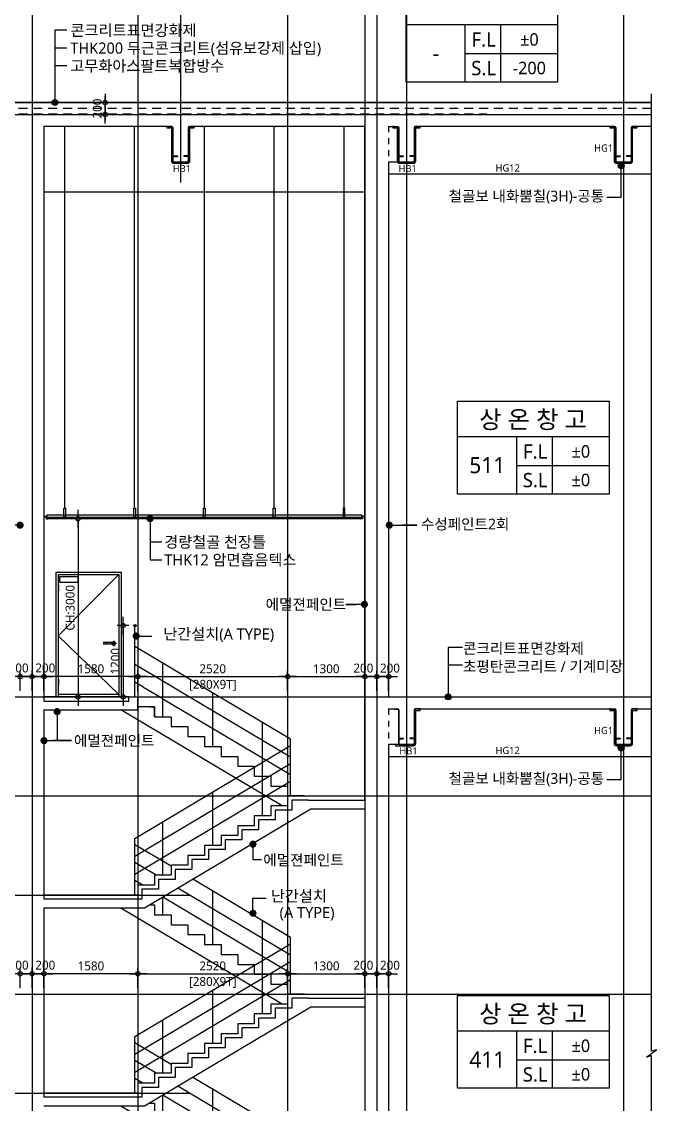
# Model space of a CAD drawing. Header units: millimetres. Extents: x -27104 to 125781, y -3376 to 46996.
# Drawn here: x 104187 to 114867, y 19629 to 37846 of the extents above; entities that cross this region are included whole.
import ezdxf
from ezdxf.enums import TextEntityAlignment as Align

# ---------------------------------------------------------------- set-up
doc = ezdxf.new("R2010")
doc.units = ezdxf.units.MM
doc.header["$LTSCALE"] = 100
doc.header["$MEASUREMENT"] = 0
doc.header["$PDSIZE"] = -10
for name, pattern in [('-HID', [2.5, 1.5, -1]), ('CEN', [62, 60, -1, 0, -1]), ('HID', [2.5, 1.5, -1]), ('HIDDEN', [2, 1, -1])]:
    doc.linetypes.add(name, pattern=pattern)
doc.layers.get('0').update_dxf_attribs({"linetype": 'CONTINUOUS'})
doc.layers.get('Defpoints').update_dxf_attribs({"color": 171, "linetype": 'CONTINUOUS'})
for name, color, linetype in [('CEN(ST)', 1, 'CEN'), ('center(창호)', 1, 'CEN'), ('CON', 2, 'CONTINUOUS'), ('DOOR', 4, 'CONTINUOUS'), ('DOOR-ELE', 252, 'CONTINUOUS'), ('ELE-6', 8, 'CONTINUOUS'), ('FIN', 8, 'CONTINUOUS'), ('FIN-1', 6, 'CONTINUOUS'), ('FIN-2', 9, 'CONTINUOUS'), ('HAN', 9, 'CONTINUOUS'), ('HAT-252', 252, 'CONTINUOUS'), ('HF', 3, 'CONTINUOUS'), ('LED', 7, 'CONTINUOUS'), ('NDIM', 7, 'CONTINUOUS'), ('OPEN', 1, '-HID'), ('SYM', 7, 'CONTINUOUS'), ('TEXT(MIN)', 7, 'CONTINUOUS'), ('TEXT(노트)', 7, 'CONTINUOUS'), ('TEXT(실명)', 3, 'CONTINUOUS'), ('TEXT-기입', 6, 'CONTINUOUS'), ('TITLE', 7, 'CONTINUOUS'), ('WIPEOUT', 7, 'CONTINUOUS'), ('wire-meshes', 1, 'CONTINUOUS')]:
    doc.layers.add(name, color=color, linetype=linetype)
doc.styles.add('CGS', font='cgse', dxfattribs={"bigfont": 'cgs'})
doc.styles.add('나눔바른고딕', font='NanumBarunGothic.ttf')
doc.dimstyles.new('NDIM 1200', dxfattribs={"dimscale": 75, "dimtxt": 3, "dimasz": 1, "dimexe": 2, "dimexo": 2, "dimgap": 1, "dimtad": 1, "dimdec": 0, "dimdsep": 46, "dimtxsty": 'CGS', "dimblk": 'DOT0', "dimcen": 1, "dimdle": 8, "dimclrd": 256, "dimclre": 256, "dimclrt": 256, "dimadec": 0, "dimazin": 0, "dimtfac": 1, "dimtdec": 0, "dimtix": 1, "dimtmove": 2, "dimatfit": 3, "dimldrblk": 'DOT0', "dimfxl": 1, "dimtolj": 1, "dimtzin": 0, "dimlwd": -1, "dimlwe": -1, "dimarcsym": 0})

# ---------------------------------------------------------------- blocks, each defined once
blk = doc.blocks.new('A$Cf4a16f9c')
blk.add_wipeout([(0, 0), (1100, 0), (1100, 2100), (0, 2100)]).dxf.layer = 'WIPEOUT'
at = {"layer": 'center(창호)'}
for p, q in [((125, 945), (125, 855)), ((80, 900), (170, 900))]:
    blk.add_line(p, q, dxfattribs=at)
at = {"layer": 'DOOR', "ltscale": 1000}
for p, q in [((0, 2100), (0, 0)), ((1100, 2100), (0, 2100)), ((40, 2060), (40, 0)), ((1060, 2060), (40, 2060)), ((1060, 2060), (1060, 0)), ((1100, 2100), (1100, 0)), ((0, 0), (1100, 0)), ((40, 40), (1060, 40))]:
    blk.add_line(p, q, dxfattribs=at)
blk.add_circle((125, 900), 30, dxfattribs=at)
at = {"layer": 'DOOR-ELE', "ltscale": 1000}
for p, q in [((151, 915), (300, 915)), ((250, 915), (250, 885)), ((300, 915), (300, 885)), ((151, 885), (300, 885))]:
    blk.add_line(p, q, dxfattribs=at)
for points in [[(1030, 2025), (730, 2025), (730, 1925), (1030, 1925)], [(1060, 1780), (1050, 1780), (1050, 1880), (1060, 1880)], [(1060, 200), (1050, 200), (1050, 300), (1060, 300)]]:
    blk.add_lwpolyline(points, close=True, dxfattribs=at)
at = {"layer": 'OPEN', "ltscale": 700}
for p, q in [((40, 2060), (1060, 1030)), ((1060, 1030), (40, 40))]:
    blk.add_line(p, q, dxfattribs=at)
blk = doc.blocks.new('A$C5CCB3599')
at = {"layer": 'CON', "ltscale": 10000}
for points in [[(2870, 8263), (2590, 8263), (2590, 8097)], [(2870, 8263), (3820, 8263)], [(3820, 8113), (2911, 8113), (111, 6447), (-1580, 6447)], [(2590, 8097), (2310, 8097), (2310, 7930)], [(2310, 7930), (2030, 7930), (2030, 7763)], [(2030, 7763), (1750, 7763), (1750, 7597)], [(1750, 7597), (1470, 7597), (1470, 7430)], [(1470, 7430), (1190, 7430), (1190, 7263)], [(1190, 7263), (910, 7263), (910, 7097)], [(630, 6930), (350, 6930), (350, 6763)], [(910, 7097), (630, 7097), (630, 6930)], [(350, 6763), (70, 6763), (70, 6597)], [(70, 6597), (-1580, 6597)], [(2870, 4930), (2590, 4930), (2590, 4763)], [(2870, 4930), (3820, 4930)], [(3820, 4780), (2911, 4780), (111, 3113), (-1580, 3113)], [(2590, 4763), (2310, 4763), (2310, 4597)], [(2310, 4597), (2030, 4597), (2030, 4430)], [(2030, 4430), (1750, 4430), (1750, 4263)], [(1750, 4263), (1470, 4263), (1470, 4097)], [(1470, 4097), (1190, 4097), (1190, 3930)], [(1190, 3930), (910, 3930), (910, 3763)], [(910, 3763), (630, 3763), (630, 3597)], [(630, 3597), (350, 3597), (350, 3430)], [(350, 3430), (70, 3430), (70, 3263)], [(70, 3263), (-1580, 3263)], [(2870, 1597), (2590, 1597), (2590, 1430)], [(2870, 1597), (3820, 1597)], [(3820, 1447), (2911, 1447), (111, -220), (-1580, -220)], [(2590, 1430), (2310, 1430), (2310, 1263)], [(2030, 1097), (1750, 1097), (1750, 930)], [(2310, 1263), (2030, 1263), (2030, 1097)], [(1750, 930), (1470, 930), (1470, 763)], [(1470, 763), (1190, 763), (1190, 597)], [(1190, 597), (910, 597), (910, 430)], [(910, 430), (630, 430), (630, 263)], [(630, 263), (350, 263), (350, 97)], [(350, 97), (70, 97), (70, -70)], [(70, -70), (-1580, -70)]]:
    blk.add_lwpolyline(points, dxfattribs=at)
at = {"layer": 'ELE-6', "ltscale": 10000}
for points in [[(2426, 8167), (-284, 9780)], [(201, 9833), (280, 9833), (280, 9667)], [(280, 9667), (560, 9667), (560, 9500)], [(560, 9500), (840, 9500), (840, 9333)], [(840, 9333), (1120, 9333), (1120, 9167)], [(1120, 9167), (1400, 9167), (1400, 9000)], [(1400, 9000), (1680, 9000), (1680, 8833)], [(1680, 8833), (1960, 8833), (1960, 8667)], [(1960, 8667), (2240, 8667), (2240, 8500)], [(2240, 8500), (2520, 8500), (2520, 8333)], [(2426, 4833), (-284, 6447)], [(201, 6500), (280, 6500), (280, 6333)], [(280, 6333), (560, 6333), (560, 6167)], [(560, 6167), (840, 6167), (840, 6000)], [(840, 6000), (1120, 6000), (1120, 5833)], [(1120, 5833), (1400, 5833), (1400, 5667)], [(1400, 5667), (1680, 5667), (1680, 5500)], [(1680, 5500), (1960, 5500), (1960, 5333)], [(1960, 5333), (2240, 5333), (2240, 5167)], [(2240, 5167), (2520, 5167), (2520, 5000)], [(2426, 1500), (-284, 3113)], [(201, 3167), (280, 3167), (280, 3000)], [(280, 3000), (560, 3000), (560, 2833)], [(560, 2833), (840, 2833), (840, 2667)], [(840, 2667), (1120, 2667), (1120, 2500)], [(1120, 2500), (1400, 2500), (1400, 2333)], [(1400, 2333), (1680, 2333), (1680, 2167)], [(1680, 2167), (1960, 2167), (1960, 2000)], [(1960, 2000), (2240, 2000), (2240, 1833)], [(2240, 1833), (2520, 1833), (2520, 1667)]]:
    blk.add_lwpolyline(points, dxfattribs=at)
at = {"layer": 'FIN-1', "ltscale": 10000}
for points in [[(2800, 8333), (2520, 8333), (2520, 8167)], [(2800, 8333), (3820, 8333)], [(2520, 8167), (2240, 8167), (2240, 8000)], [(2240, 8000), (1960, 8000), (1960, 7833)], [(1680, 7667), (1400, 7667), (1400, 7500)], [(1960, 7833), (1680, 7833), (1680, 7667)], [(1400, 7500), (1120, 7500), (1120, 7333)], [(1120, 7333), (840, 7333), (840, 7167)], [(840, 7167), (560, 7167), (560, 7000)], [(560, 7000), (280, 7000), (280, 6833)], [(280, 6833), (0, 6833), (0, 6667)], [(0, 6667), (-1580, 6667)], [(2800, 5000), (2520, 5000), (2520, 4833)], [(2800, 5000), (3820, 5000)], [(2520, 4833), (2240, 4833), (2240, 4667)], [(2240, 4667), (1960, 4667), (1960, 4500)], [(1960, 4500), (1680, 4500), (1680, 4333)], [(1680, 4333), (1400, 4333), (1400, 4167)], [(1400, 4167), (1120, 4167), (1120, 4000)], [(840, 3833), (560, 3833), (560, 3667)], [(1120, 4000), (840, 4000), (840, 3833)], [(560, 3667), (280, 3667), (280, 3500)], [(280, 3500), (0, 3500), (0, 3333)], [(0, 3333), (-1580, 3333)], [(2800, 1667), (2520, 1667), (2520, 1500)], [(2800, 1667), (3820, 1667)], [(2520, 1500), (2240, 1500), (2240, 1333)], [(2240, 1333), (1960, 1333), (1960, 1167)], [(1960, 1167), (1680, 1167), (1680, 1000)], [(1680, 1000), (1400, 1000), (1400, 833)], [(1400, 833), (1120, 833), (1120, 667)], [(1120, 667), (840, 667), (840, 500)], [(840, 500), (560, 500), (560, 333)], [(560, 333), (280, 333), (280, 167)], [(0, 0), (-1580, 0)], [(280, 167), (0, 167), (0, 0)]]:
    blk.add_lwpolyline(points, dxfattribs=at)
at = {"layer": 'HAN', "ltscale": 10000}
for p, q in [((-50, 10000), (-50, 10846)), ((560, 10483), (-50, 10846)), ((420, 10333), (420, 10567)), ((308, 10333), (-50, 10546)), ((84, 10167), (-50, 10246)), ((2570, 9287), (926, 10265)), ((2570, 8987), (674, 10115)), ((1260, 9167), (1260, 10067)), ((420, 9667), (420, 9964)), ((2570, 8687), (422, 9965)), ((2100, 8667), (2100, 9567)), ((-50, 7620), (2570, 9180)), ((2570, 8333), (2570, 9287)), ((-50, 7320), (2570, 8880)), ((2100, 8000), (2100, 8900)), ((-50, 7020), (2570, 8580)), ((1260, 7500), (1260, 8400)), ((420, 7000), (420, 7900)), ((-50, 6667), (-50, 7620)), ((560, 7150), (-50, 7513)), ((308, 7000), (-50, 7213)), ((420, 7000), (420, 7233)), ((2570, 5954), (926, 6932)), ((84, 6833), (-50, 6913)), ((2570, 5654), (674, 6782)), ((420, 6333), (420, 6630)), ((2570, 5354), (422, 6632)), ((1260, 5833), (1260, 6733)), ((2100, 5333), (2100, 6233)), ((-50, 4287), (2570, 5846)), ((2570, 5000), (2570, 5954)), ((-50, 3987), (2570, 5546)), ((2100, 4667), (2100, 5567)), ((-50, 3687), (2570, 5246)), ((1260, 4167), (1260, 5067)), ((420, 3667), (420, 4567)), ((-50, 3333), (-50, 4287)), ((560, 3817), (-50, 4180)), ((308, 3667), (-50, 3880)), ((420, 3667), (420, 3900)), ((84, 3500), (-50, 3580)), ((2570, 2620), (926, 3599)), ((420, 3000), (420, 3297)), ((2570, 2020), (422, 3299)), ((2570, 2320), (674, 3449)), ((1260, 2500), (1260, 3400)), ((2100, 2000), (2100, 2900)), ((2570, 1667), (2570, 2620)), ((-50, 954), (2570, 2513)), ((-50, 654), (2570, 2213)), ((2100, 1333), (2100, 2233)), ((-50, 354), (2570, 1913)), ((1260, 833), (1260, 1733)), ((420, 333), (420, 1233)), ((-50, 954), (-50, 0))]:
    blk.add_line(p, q, dxfattribs=at)
blk = doc.blocks.new('DOT0')
blk.add_line((-3, 0), (3, 0))
at = {"color": 6}
blk.add_circle((0, 0), 0.75, dxfattribs=at)
blk = doc.blocks.new('*D161')
at = {"layer": 'Defpoints', "color": 0, "ltscale": 0.4, "transparency": 16777216}
for p in [(104773, 29484), (104773, 26484), (105135, 26484)]:
    blk.add_point(p, dxfattribs=at)
at = {"layer": 'NDIM', "ltscale": 0.4, "transparency": 16777216}
for p, q in [((104873, 29484), (105235, 29484)), ((105135, 29434), (105135, 26534)), ((104873, 26484), (105235, 26484))]:
    blk.add_line(p, q, dxfattribs=at)
at = {"layer": 'NDIM', "ltscale": 0.4, "transparency": 16777216, "xscale": 50, "yscale": 50, "zscale": 50}
for p, rotation in [((105135, 29484), 90), ((105135, 26484), 270)]:
    blk.add_blockref('DOT0', p, dxfattribs=dict(at, rotation=rotation))
at = {"layer": 'NDIM', "ltscale": 0.4, "transparency": 16777216, "insert": (105003, 27984), "char_height": 150, "attachment_point": 5, "rotation": 90, "style": '나눔바른고딕'}
blk.add_mtext('\\A1;CH:3000', dxfattribs=at)
blk = doc.blocks.new('A$C51E23882')
at = {"layer": 'TITLE'}
blk.add_lwpolyline([(8500, 0), (0, 0), (0, 5200), (8500, 5200)], close=True, dxfattribs=at)
for points in [[(8500, 3200), (0, 3200)], [(3300, 3200), (3300, 0)], [(5300, 3200), (5300, 0)], [(3300, 1600), (8500, 1600)]]:
    blk.add_lwpolyline(points, dxfattribs=at)
at = {"layer": 'TITLE', "style": '나눔바른고딕'}
for s, p in [('F.L', (4352, 2378)), ('S.L', (4352, 778))]:
    blk.add_text(s, height=800, dxfattribs=at).set_placement(p, align=Align.MIDDLE)
blk = doc.blocks.new('*U160')
at = {"layer": 'Defpoints'}
blk.add_point((0, 0), dxfattribs=at)
at = {"layer": 'HF'}
for p, q in [((-209, 0), (-147, 0)), ((-209, 0), (-209, -6)), ((209, 0), (147, 0)), ((209, 0), (209, -6)), ((-209, -6), (-147, -6)), ((-135, -18), (-135, -482)), ((-129, -18), (-129, -482)), ((129, -18), (129, -482)), ((135, -18), (135, -482)), ((209, -6), (147, -6)), ((-135, -518), (-135, -582)), ((-129, -518), (-129, -582)), ((-117, -494), (-55, -494)), ((-117, -500), (-55, -500)), ((-117, -506), (-55, -506)), ((-55, -494), (-55, -500)), ((-55, -500), (-55, -506)), ((117, -494), (55, -494)), ((55, -494), (55, -500)), ((117, -500), (55, -500)), ((55, -500), (55, -506)), ((117, -506), (55, -506)), ((129, -518), (129, -582)), ((135, -518), (135, -582)), ((-117, -594), (117, -594)), ((-117, -600), (117, -600))]:
    blk.add_line(p, q, dxfattribs=at)
for centre, radius, start, end in [((-147, -18), 18, 360, 450), ((147, -18), 18, 90, 180), ((-147, -18), 12, 360, 450), ((147, -18), 12, 90, 180), ((-117, -482), 18, 180, 270), ((-117, -518), 18, 90, 180), ((-117, -482), 12, 180, 270), ((-117, -518), 12, 90, 180), ((117, -482), 12, 270, 360), ((117, -482), 18, 270, 360), ((117, -518), 18, 0, 90), ((117, -518), 12, 0, 90), ((-117, -582), 18, 180, 270), ((-117, -582), 12, 180, 270), ((117, -582), 12, 270, 360), ((117, -582), 18, 270, 360)]:
    blk.add_arc(centre, radius, start, end, dxfattribs=at)
blk = doc.blocks.new('*D278')
at = {"layer": 'Defpoints', "color": 0, "ltscale": 0.4, "transparency": 16777216}
for p in [(106092, 27684), (105894, 26484), (106092, 26484)]:
    blk.add_point(p, dxfattribs=at)
at = {"layer": 'NDIM', "ltscale": 0.4, "transparency": 16777216}
for p, q in [((105992, 27684), (105794, 27684)), ((105894, 27634), (105894, 26534)), ((105992, 26484), (105794, 26484))]:
    blk.add_line(p, q, dxfattribs=at)
at = {"layer": 'NDIM', "ltscale": 0.4, "transparency": 16777216, "xscale": 50, "yscale": 50, "zscale": 50}
for p, rotation in [((105894, 27684), 90), ((105894, 26484), 270)]:
    blk.add_blockref('DOT0', p, dxfattribs=dict(at, rotation=rotation))
at = {"layer": 'NDIM', "ltscale": 0.4, "transparency": 16777216, "insert": (105763, 27084), "char_height": 150, "attachment_point": 5, "rotation": 90, "style": '나눔바른고딕'}
blk.add_mtext('\\A1;1200', dxfattribs=at)
blk = doc.blocks.new('*D286')
at = {"layer": 'Defpoints', "color": 0, "ltscale": 0.4, "transparency": 16777216}
for p in [(104162, 21826), (104162, 21484), (104362, 21484)]:
    blk.add_point(p, dxfattribs=at)
at = {"layer": 'NDIM', "ltscale": 0.4, "transparency": 16777216}
for p, q in [((104162, 21584), (104162, 21926)), ((104362, 21584), (104362, 21926)), ((104312, 21826), (104212, 21826))]:
    blk.add_line(p, q, dxfattribs=at)
at = {"layer": 'NDIM', "ltscale": 0.4, "transparency": 16777216, "xscale": 50, "yscale": 50, "zscale": 50, "rotation": 180}
blk.add_blockref('DOT0', (104162, 21826), dxfattribs=at)
at = {"layer": 'NDIM', "ltscale": 0.4, "transparency": 16777216, "xscale": 50, "yscale": 50, "zscale": 50}
blk.add_blockref('DOT0', (104362, 21826), dxfattribs=at)
at = {"layer": 'NDIM', "ltscale": 0.4, "transparency": 16777216, "insert": (104136, 21970), "char_height": 150, "attachment_point": 5, "style": '나눔바른고딕'}
blk.add_mtext('\\A1;200', dxfattribs=at)
blk = doc.blocks.new('*D287')
at = {"layer": 'Defpoints', "color": 0, "ltscale": 0.4, "transparency": 16777216}
for p in [(104562, 21826), (104362, 21484), (104562, 21484)]:
    blk.add_point(p, dxfattribs=at)
at = {"layer": 'NDIM', "ltscale": 0.4, "transparency": 16777216}
for p, q in [((104362, 21584), (104362, 21926)), ((104562, 21584), (104562, 21926)), ((104412, 21826), (104512, 21826))]:
    blk.add_line(p, q, dxfattribs=at)
at = {"layer": 'NDIM', "ltscale": 0.4, "transparency": 16777216, "xscale": 50, "yscale": 50, "zscale": 50, "rotation": 180}
blk.add_blockref('DOT0', (104362, 21826), dxfattribs=at)
at = {"layer": 'NDIM', "ltscale": 0.4, "transparency": 16777216, "xscale": 50, "yscale": 50, "zscale": 50}
blk.add_blockref('DOT0', (104562, 21826), dxfattribs=at)
at = {"layer": 'NDIM', "ltscale": 0.4, "transparency": 16777216, "insert": (104584, 21970), "char_height": 150, "attachment_point": 5, "style": '나눔바른고딕'}
blk.add_mtext('\\A1;200', dxfattribs=at)
blk = doc.blocks.new('*D288')
at = {"layer": 'Defpoints', "color": 0, "ltscale": 0.4, "transparency": 16777216}
for p in [(104562, 21826), (104562, 21484), (106142, 21481)]:
    blk.add_point(p, dxfattribs=at)
at = {"layer": 'NDIM', "ltscale": 0.4, "transparency": 16777216}
for p, q in [((104562, 21584), (104562, 21926)), ((106142, 21581), (106142, 21926)), ((106092, 21826), (104612, 21826))]:
    blk.add_line(p, q, dxfattribs=at)
at = {"layer": 'NDIM', "ltscale": 0.4, "transparency": 16777216, "xscale": 50, "yscale": 50, "zscale": 50, "rotation": 180}
blk.add_blockref('DOT0', (104562, 21826), dxfattribs=at)
at = {"layer": 'NDIM', "ltscale": 0.4, "transparency": 16777216, "xscale": 50, "yscale": 50, "zscale": 50}
blk.add_blockref('DOT0', (106142, 21826), dxfattribs=at)
at = {"layer": 'NDIM', "ltscale": 0.4, "transparency": 16777216, "insert": (105352, 21957), "char_height": 150, "attachment_point": 5, "style": '나눔바른고딕'}
blk.add_mtext('\\A1;1580', dxfattribs=at)
blk = doc.blocks.new('*D289')
at = {"layer": 'Defpoints', "color": 0, "ltscale": 0.4, "transparency": 16777216}
for p in [(108662, 21826), (106142, 21481), (108662, 21481)]:
    blk.add_point(p, dxfattribs=at)
at = {"layer": 'NDIM', "ltscale": 0.4, "transparency": 16777216}
for p, q in [((106142, 21581), (106142, 21926)), ((108662, 21581), (108662, 21926)), ((106192, 21826), (108612, 21826))]:
    blk.add_line(p, q, dxfattribs=at)
at = {"layer": 'NDIM', "ltscale": 0.4, "transparency": 16777216, "xscale": 50, "yscale": 50, "zscale": 50, "rotation": 180}
blk.add_blockref('DOT0', (106142, 21826), dxfattribs=at)
at = {"layer": 'NDIM', "ltscale": 0.4, "transparency": 16777216, "xscale": 50, "yscale": 50, "zscale": 50}
blk.add_blockref('DOT0', (108662, 21826), dxfattribs=at)
at = {"layer": 'NDIM', "ltscale": 0.4, "transparency": 16777216, "char_height": 150, "attachment_point": 5, "style": '나눔바른고딕'}
for s, insert in [('\\A1;2520', (107402, 21957)), ('\\A1;[280X9T]', (107402, 21679))]:
    blk.add_mtext(s, dxfattribs=dict(at, insert=insert))
blk = doc.blocks.new('*D290')
at = {"layer": 'Defpoints', "color": 0, "ltscale": 0.4, "transparency": 16777216}
for p in [(109962, 21826), (108662, 21481), (109962, 21484)]:
    blk.add_point(p, dxfattribs=at)
at = {"layer": 'NDIM', "ltscale": 0.4, "transparency": 16777216}
for p, q in [((108662, 21581), (108662, 21926)), ((109962, 21584), (109962, 21926)), ((108712, 21826), (109912, 21826))]:
    blk.add_line(p, q, dxfattribs=at)
at = {"layer": 'NDIM', "ltscale": 0.4, "transparency": 16777216, "xscale": 50, "yscale": 50, "zscale": 50, "rotation": 180}
blk.add_blockref('DOT0', (108662, 21826), dxfattribs=at)
at = {"layer": 'NDIM', "ltscale": 0.4, "transparency": 16777216, "xscale": 50, "yscale": 50, "zscale": 50}
blk.add_blockref('DOT0', (109962, 21826), dxfattribs=at)
at = {"layer": 'NDIM', "ltscale": 0.4, "transparency": 16777216, "insert": (109312, 21957), "char_height": 150, "attachment_point": 5, "style": '나눔바른고딕'}
blk.add_mtext('\\A1;1300', dxfattribs=at)
blk = doc.blocks.new('*D291')
at = {"layer": 'Defpoints', "color": 0, "ltscale": 0.4, "transparency": 16777216}
for p in [(109962, 21826), (109962, 21484), (110162, 21484)]:
    blk.add_point(p, dxfattribs=at)
at = {"layer": 'NDIM', "ltscale": 0.4, "transparency": 16777216}
for p, q in [((109962, 21584), (109962, 21926)), ((110162, 21584), (110162, 21926)), ((110112, 21826), (110012, 21826))]:
    blk.add_line(p, q, dxfattribs=at)
at = {"layer": 'NDIM', "ltscale": 0.4, "transparency": 16777216, "xscale": 50, "yscale": 50, "zscale": 50, "rotation": 180}
blk.add_blockref('DOT0', (109962, 21826), dxfattribs=at)
at = {"layer": 'NDIM', "ltscale": 0.4, "transparency": 16777216, "xscale": 50, "yscale": 50, "zscale": 50}
blk.add_blockref('DOT0', (110162, 21826), dxfattribs=at)
at = {"layer": 'NDIM', "ltscale": 0.4, "transparency": 16777216, "insert": (109936, 21968), "char_height": 150, "attachment_point": 5, "style": '나눔바른고딕'}
blk.add_mtext('\\A1;200', dxfattribs=at)
blk = doc.blocks.new('*D292')
at = {"layer": 'Defpoints', "color": 0, "ltscale": 0.4, "transparency": 16777216}
for p in [(110362, 21826), (110162, 21484), (110362, 21484)]:
    blk.add_point(p, dxfattribs=at)
at = {"layer": 'NDIM', "ltscale": 0.4, "transparency": 16777216}
for p, q in [((110162, 21584), (110162, 21926)), ((110362, 21584), (110362, 21926)), ((110212, 21826), (110312, 21826))]:
    blk.add_line(p, q, dxfattribs=at)
at = {"layer": 'NDIM', "ltscale": 0.4, "transparency": 16777216, "xscale": 50, "yscale": 50, "zscale": 50, "rotation": 180}
blk.add_blockref('DOT0', (110162, 21826), dxfattribs=at)
at = {"layer": 'NDIM', "ltscale": 0.4, "transparency": 16777216, "xscale": 50, "yscale": 50, "zscale": 50}
blk.add_blockref('DOT0', (110362, 21826), dxfattribs=at)
at = {"layer": 'NDIM', "ltscale": 0.4, "transparency": 16777216, "insert": (110384, 21968), "char_height": 150, "attachment_point": 5, "style": '나눔바른고딕'}
blk.add_mtext('\\A1;200', dxfattribs=at)
blk = doc.blocks.new('*D293')
at = {"layer": 'Defpoints', "color": 0, "ltscale": 0.4, "transparency": 16777216}
for p in [(104162, 26826), (104162, 26484), (104362, 26484)]:
    blk.add_point(p, dxfattribs=at)
at = {"layer": 'NDIM', "ltscale": 0.4, "transparency": 16777216}
for p, q in [((104162, 26584), (104162, 26926)), ((104312, 26826), (104212, 26826)), ((104362, 26584), (104362, 26926))]:
    blk.add_line(p, q, dxfattribs=at)
at = {"layer": 'NDIM', "ltscale": 0.4, "transparency": 16777216, "xscale": 50, "yscale": 50, "zscale": 50, "rotation": 180}
blk.add_blockref('DOT0', (104162, 26826), dxfattribs=at)
at = {"layer": 'NDIM', "ltscale": 0.4, "transparency": 16777216, "xscale": 50, "yscale": 50, "zscale": 50}
blk.add_blockref('DOT0', (104362, 26826), dxfattribs=at)
at = {"layer": 'NDIM', "ltscale": 0.4, "transparency": 16777216, "insert": (104136, 26970), "char_height": 150, "attachment_point": 5, "style": '나눔바른고딕'}
blk.add_mtext('\\A1;200', dxfattribs=at)
blk = doc.blocks.new('*D294')
at = {"layer": 'Defpoints', "color": 0, "ltscale": 0.4, "transparency": 16777216}
for p in [(104562, 26826), (104362, 26484), (104562, 26484)]:
    blk.add_point(p, dxfattribs=at)
at = {"layer": 'NDIM', "ltscale": 0.4, "transparency": 16777216}
for p, q in [((104362, 26584), (104362, 26926)), ((104412, 26826), (104512, 26826)), ((104562, 26584), (104562, 26926))]:
    blk.add_line(p, q, dxfattribs=at)
at = {"layer": 'NDIM', "ltscale": 0.4, "transparency": 16777216, "xscale": 50, "yscale": 50, "zscale": 50, "rotation": 180}
blk.add_blockref('DOT0', (104362, 26826), dxfattribs=at)
at = {"layer": 'NDIM', "ltscale": 0.4, "transparency": 16777216, "xscale": 50, "yscale": 50, "zscale": 50}
blk.add_blockref('DOT0', (104562, 26826), dxfattribs=at)
at = {"layer": 'NDIM', "ltscale": 0.4, "transparency": 16777216, "insert": (104584, 26970), "char_height": 150, "attachment_point": 5, "style": '나눔바른고딕'}
blk.add_mtext('\\A1;200', dxfattribs=at)
blk = doc.blocks.new('*D295')
at = {"layer": 'Defpoints', "color": 0, "ltscale": 0.4, "transparency": 16777216}
for p in [(104562, 26826), (104562, 26484), (106142, 26481)]:
    blk.add_point(p, dxfattribs=at)
at = {"layer": 'NDIM', "ltscale": 0.4, "transparency": 16777216}
for p, q in [((104562, 26584), (104562, 26926)), ((106092, 26826), (104612, 26826)), ((106142, 26581), (106142, 26926))]:
    blk.add_line(p, q, dxfattribs=at)
at = {"layer": 'NDIM', "ltscale": 0.4, "transparency": 16777216, "xscale": 50, "yscale": 50, "zscale": 50, "rotation": 180}
blk.add_blockref('DOT0', (104562, 26826), dxfattribs=at)
at = {"layer": 'NDIM', "ltscale": 0.4, "transparency": 16777216, "xscale": 50, "yscale": 50, "zscale": 50}
blk.add_blockref('DOT0', (106142, 26826), dxfattribs=at)
at = {"layer": 'NDIM', "ltscale": 0.4, "transparency": 16777216, "insert": (105352, 26957), "char_height": 150, "attachment_point": 5, "style": '나눔바른고딕'}
blk.add_mtext('\\A1;1580', dxfattribs=at)
blk = doc.blocks.new('*D296')
at = {"layer": 'Defpoints', "color": 0, "ltscale": 0.4, "transparency": 16777216}
for p in [(108662, 26826), (106142, 26481), (108662, 26481)]:
    blk.add_point(p, dxfattribs=at)
at = {"layer": 'NDIM', "ltscale": 0.4, "transparency": 16777216}
for p, q in [((106142, 26581), (106142, 26926)), ((106192, 26826), (108612, 26826)), ((108662, 26581), (108662, 26926))]:
    blk.add_line(p, q, dxfattribs=at)
at = {"layer": 'NDIM', "ltscale": 0.4, "transparency": 16777216, "xscale": 50, "yscale": 50, "zscale": 50, "rotation": 180}
blk.add_blockref('DOT0', (106142, 26826), dxfattribs=at)
at = {"layer": 'NDIM', "ltscale": 0.4, "transparency": 16777216, "xscale": 50, "yscale": 50, "zscale": 50}
blk.add_blockref('DOT0', (108662, 26826), dxfattribs=at)
at = {"layer": 'NDIM', "ltscale": 0.4, "transparency": 16777216, "char_height": 150, "attachment_point": 5, "style": '나눔바른고딕'}
for s, insert in [('\\A1;2520', (107402, 26957)), ('\\A1;[280X9T]', (107402, 26679))]:
    blk.add_mtext(s, dxfattribs=dict(at, insert=insert))
blk = doc.blocks.new('*D297')
at = {"layer": 'Defpoints', "color": 0, "ltscale": 0.4, "transparency": 16777216}
for p in [(109962, 26826), (108662, 26481), (109962, 26484)]:
    blk.add_point(p, dxfattribs=at)
at = {"layer": 'NDIM', "ltscale": 0.4, "transparency": 16777216}
for p, q in [((108662, 26581), (108662, 26926)), ((108712, 26826), (109912, 26826)), ((109962, 26584), (109962, 26926))]:
    blk.add_line(p, q, dxfattribs=at)
at = {"layer": 'NDIM', "ltscale": 0.4, "transparency": 16777216, "xscale": 50, "yscale": 50, "zscale": 50, "rotation": 180}
blk.add_blockref('DOT0', (108662, 26826), dxfattribs=at)
at = {"layer": 'NDIM', "ltscale": 0.4, "transparency": 16777216, "xscale": 50, "yscale": 50, "zscale": 50}
blk.add_blockref('DOT0', (109962, 26826), dxfattribs=at)
at = {"layer": 'NDIM', "ltscale": 0.4, "transparency": 16777216, "insert": (109312, 26957), "char_height": 150, "attachment_point": 5, "style": '나눔바른고딕'}
blk.add_mtext('\\A1;1300', dxfattribs=at)
blk = doc.blocks.new('*D298')
at = {"layer": 'Defpoints', "color": 0, "ltscale": 0.4, "transparency": 16777216}
for p in [(109962, 26826), (109962, 26484), (110162, 26484)]:
    blk.add_point(p, dxfattribs=at)
at = {"layer": 'NDIM', "ltscale": 0.4, "transparency": 16777216}
for p, q in [((109962, 26584), (109962, 26926)), ((110112, 26826), (110012, 26826)), ((110162, 26584), (110162, 26926))]:
    blk.add_line(p, q, dxfattribs=at)
at = {"layer": 'NDIM', "ltscale": 0.4, "transparency": 16777216, "xscale": 50, "yscale": 50, "zscale": 50, "rotation": 180}
blk.add_blockref('DOT0', (109962, 26826), dxfattribs=at)
at = {"layer": 'NDIM', "ltscale": 0.4, "transparency": 16777216, "xscale": 50, "yscale": 50, "zscale": 50}
blk.add_blockref('DOT0', (110162, 26826), dxfattribs=at)
at = {"layer": 'NDIM', "ltscale": 0.4, "transparency": 16777216, "insert": (109936, 26968), "char_height": 150, "attachment_point": 5, "style": '나눔바른고딕'}
blk.add_mtext('\\A1;200', dxfattribs=at)
blk = doc.blocks.new('*D299')
at = {"layer": 'Defpoints', "color": 0, "ltscale": 0.4, "transparency": 16777216}
for p in [(110362, 26826), (110162, 26484), (110362, 26484)]:
    blk.add_point(p, dxfattribs=at)
at = {"layer": 'NDIM', "ltscale": 0.4, "transparency": 16777216}
for p, q in [((110162, 26584), (110162, 26926)), ((110212, 26826), (110312, 26826)), ((110362, 26584), (110362, 26926))]:
    blk.add_line(p, q, dxfattribs=at)
at = {"layer": 'NDIM', "ltscale": 0.4, "transparency": 16777216, "xscale": 50, "yscale": 50, "zscale": 50, "rotation": 180}
blk.add_blockref('DOT0', (110162, 26826), dxfattribs=at)
at = {"layer": 'NDIM', "ltscale": 0.4, "transparency": 16777216, "xscale": 50, "yscale": 50, "zscale": 50}
blk.add_blockref('DOT0', (110362, 26826), dxfattribs=at)
at = {"layer": 'NDIM', "ltscale": 0.4, "transparency": 16777216, "insert": (110384, 26968), "char_height": 150, "attachment_point": 5, "style": '나눔바른고딕'}
blk.add_mtext('\\A1;200', dxfattribs=at)
blk = doc.blocks.new('*D450')
at = {"layer": 'Defpoints', "color": 0, "ltscale": 0.4, "transparency": 16777216}
for p in [(105841, 36484), (105591, 36284), (105841, 36284)]:
    blk.add_point(p, dxfattribs=at)
at = {"layer": 'NDIM', "ltscale": 0.4, "transparency": 16777216}
for p, q in [((105741, 36484), (105491, 36484)), ((105591, 36534), (105591, 36584)), ((105591, 36484), (105591, 36284)), ((105741, 36284), (105491, 36284)), ((105591, 36234), (105591, 36184))]:
    blk.add_line(p, q, dxfattribs=at)
at = {"layer": 'NDIM', "ltscale": 0.4, "transparency": 16777216, "xscale": 50, "yscale": 50, "zscale": 50}
for p, rotation in [((105591, 36484), 270), ((105591, 36284), 90)]:
    blk.add_blockref('DOT0', p, dxfattribs=dict(at, rotation=rotation))
at = {"layer": 'NDIM', "ltscale": 0.4, "transparency": 16777216, "insert": (105460, 36384), "char_height": 150, "attachment_point": 5, "rotation": 90, "style": '나눔바른고딕'}
blk.add_mtext('\\A1;200', dxfattribs=at)

msp = doc.modelspace()

# ---------------------------------------------------------------- hatches: boundary and pattern name
at = {"ltscale": 10000}
h = msp.add_hatch(color=256, dxfattribs=at)
h.dxf.hatch_style = 1
edge = h.paths.add_edge_path()
edge.add_arc((104746.2, 36486.5), 50, 0, 360)
h = msp.add_hatch(color=256, dxfattribs=at)
h.dxf.hatch_style = 1
edge = h.paths.add_edge_path()
edge.add_arc((114274.8, 35422.2), 50, -180, 180)
h = msp.add_hatch(color=256, dxfattribs=at)
h.dxf.hatch_style = 1
edge = h.paths.add_edge_path()
edge.add_arc((111364.2, 26484.2), 50, 0, 360)
h = msp.add_hatch(color=256, dxfattribs=at)
h.dxf.hatch_style = 1
edge = h.paths.add_edge_path()
edge.add_arc((114274.8, 25622.9), 50, -180, 180)

# ---------------------------------------------------------------- linework, layer by layer
msp.add_line((106091.6, 26483.9), (106091.6, 27683.9), dxfattribs=at)
msp.add_circle((106091.6, 27683.9), 20, dxfattribs=at)
at = {"layer": 'CEN(ST)', "ltscale": 10000}
for p, q in [((104361.6, 38897.9), (104361.6, 4483.9)), ((106141.6, 38897.9), (106141.6, 4483.9)), ((106861.6, 38897.9), (106861.6, 35141.2)), ((108661.6, 38897.9), (108661.6, 4483.9)), ((109961.6, 38897.9), (109961.6, 4483.9)), ((110161.6, 38897.9), (110161.6, 4483.9)), ((110661.6, 38897.9), (110661.6, 4483.9)), ((114311.6, 38897.9), (114311.6, 4483.9)), ((99387.6, 36483.9), (114784.2, 36483.9)), ((99387.6, 24817.2), (114784.2, 24817.2)), ((99387.6, 23150.5), (107008.4, 23150.5)), ((99387.6, 21483.9), (114784.2, 21483.9)), ((99387.6, 19817.2), (107008.4, 19817.2))]:
    msp.add_line(p, q, dxfattribs=at)
at = {"layer": 'CON', "ltscale": 10000}
for p, q in [((104561.6, 36083.9), (104561.6, 26413.9)), ((110544.6, 35483.9), (110361.6, 35483.9)), ((105991.6, 26413.9), (105991.6, 26483.9)), ((105991.6, 26483.9), (106141.6, 26483.9)), ((106141.6, 26263.9), (106141.6, 26483.9)), ((104561.6, 26263.9), (106141.6, 26263.9)), ((104561.6, 26263.9), (104561.6, 23080.5)), ((110361.6, 25683.9), (110361.6, 16483.9)), ((110544.6, 25683.9), (110361.6, 25683.9)), ((109961.6, 24597.2), (109961.6, 21413.9)), ((104561.6, 22930.5), (104561.6, 19747.2)), ((109961.6, 21263.9), (109961.6, 18080.5))]:
    msp.add_line(p, q, dxfattribs=at)
at = {"layer": 'CON', "ltscale": 0.1}
for p, q in [((114164.6, 36083.9), (110808.6, 36083.9)), ((114784.2, 36083.9), (114458.6, 36083.9)), ((110361.6, 35483.9), (110361.6, 26483.9))]:
    msp.add_line(p, q, dxfattribs=at)
for points in [[(99387.6, 36283.9), (114784.2, 36283.9)], [(106714.6, 36083.9), (104561.6, 36083.9)], [(109961.6, 24747.2), (109961.6, 36083.9), (107008.6, 36083.9)], [(110361.6, 26483.9), (114784.2, 26483.9)], [(110808.6, 26283.9), (114164.6, 26283.9)], [(114458.6, 26283.9), (114784.2, 26283.9)]]:
    msp.add_lwpolyline(points, dxfattribs=at)
at = {"layer": 'ELE-6', "ltscale": 10000}
msp.add_line((104561.6, 34983.9), (109961.6, 34983.9), dxfattribs=at)
for points in [[(110361.6, 35283.9), (114784.2, 35283.9)], [(106421.6, 26150.5), (106421.6, 26317.2), (106141.6, 26317.2)], [(110361.6, 25483.9), (114784.2, 25483.9)]]:
    msp.add_lwpolyline(points, dxfattribs=at)
at = {"layer": 'FIN', "ltscale": 1000}
msp.add_line((104619.6, 29483.9), (109921.6, 29483.9), dxfattribs=at)
at = {"layer": 'FIN', "ltscale": 0.5}
msp.add_lwpolyline([(114784.2, 36483.9), (99387.6, 36483.9)], dxfattribs=at)
at = {"layer": 'FIN', "ltscale": 10000}
for points in [[(107070.6, 36083.9), (107070.6, 36077.9), (107008.6, 36077.9, 0.4142136), (106996.6, 36065.9), (106996.6, 35501.9, -0.4142136), (106978.6, 35483.9), (106744.6, 35483.9, -0.4142136), (106726.6, 35501.9), (106726.6, 36065.9, 0.4142136), (106714.6, 36077.9), (106652.6, 36077.9), (106652.6, 36083.9), (106631.6, 36083.9), (106631.6, 36056.9), (106705.6, 36056.9), (106705.6, 35501.9, 0.4142136), (106744.6, 35462.9), (106978.6, 35462.9, 0.4142136), (107017.6, 35501.9), (107017.6, 36056.9), (107091.6, 36056.9), (107091.6, 36083.9)], [(110870.6, 36083.9), (110870.6, 36077.9), (110808.6, 36077.9, 0.4142136), (110796.6, 36065.9), (110796.6, 35501.9, -0.4142136), (110778.6, 35483.9), (110544.6, 35483.9, -0.4142136), (110526.6, 35501.9), (110526.6, 36065.9, 0.4142136), (110514.6, 36077.9), (110452.6, 36077.9), (110452.6, 36083.9), (110431.6, 36083.9), (110431.6, 36056.9), (110505.6, 36056.9), (110505.6, 35501.9, 0.4142136), (110544.6, 35462.9), (110778.6, 35462.9, 0.4142136), (110817.6, 35501.9), (110817.6, 36056.9), (110891.6, 36056.9), (110891.6, 36083.9)], [(114520.6, 36083.9), (114520.6, 36077.9), (114458.6, 36077.9, 0.4142136), (114446.6, 36065.9), (114446.6, 35501.9, -0.4142136), (114428.6, 35483.9), (114194.6, 35483.9, -0.4142136), (114176.6, 35501.9), (114176.6, 36065.9, 0.4142136), (114164.6, 36077.9), (114102.6, 36077.9), (114102.6, 36083.9), (114081.6, 36083.9), (114081.6, 36056.9), (114155.6, 36056.9), (114155.6, 35501.9, 0.4142136), (114194.6, 35462.9), (114428.6, 35462.9, 0.4142136), (114467.6, 35501.9), (114467.6, 36056.9), (114541.6, 36056.9), (114541.6, 36083.9)], [(110476.6, 25683.9), (110476.6, 25662.9), (110778.6, 25662.9, 0.4142136), (110817.6, 25701.9), (110817.6, 26256.9), (110891.6, 26256.9), (110891.6, 26283.9), (110870.6, 26283.9), (110870.6, 26277.9), (110808.6, 26277.9, 0.4142136), (110796.6, 26265.9), (110796.6, 25701.9, -0.4142136), (110778.6, 25683.9)], [(114520.6, 26283.9), (114520.6, 26277.9), (114458.6, 26277.9, 0.4142136), (114446.6, 26265.9), (114446.6, 25701.9, -0.4142136), (114428.6, 25683.9), (114194.6, 25683.9, -0.4142136), (114176.6, 25701.9), (114176.6, 26265.9, 0.4142136), (114164.6, 26277.9), (114102.6, 26277.9), (114102.6, 26283.9), (114081.6, 26283.9), (114081.6, 26256.9), (114155.6, 26256.9), (114155.6, 25701.9, 0.4142136), (114194.6, 25662.9), (114428.6, 25662.9, 0.4142136), (114467.6, 25701.9), (114467.6, 26256.9), (114541.6, 26256.9), (114541.6, 26283.9)]]:
    msp.add_lwpolyline(points, format="xyb", close=True, dxfattribs=at)
at = {"layer": 'FIN-2'}
for p, q in [((104911.6, 29659.9), (104911.6, 36083.9)), ((106086.6, 29659.9), (106086.6, 36083.9)), ((107261.6, 29659.9), (107261.6, 36083.9)), ((108436.6, 29659.9), (108436.6, 36083.9)), ((109611.6, 29659.9), (109611.6, 36083.9)), ((104613.6, 29547.9), (109909.6, 29547.9)), ((104613.6, 29509.9), (104613.6, 29547.9)), ((104613.6, 29509.9), (104613.6, 29547.9)), ((109909.6, 29509.9), (109909.6, 29547.9)), ((109909.6, 29509.9), (109909.6, 29547.9)), ((104601.6, 29495.9), (109921.6, 29495.9)), ((104613.6, 29509.9), (109909.6, 29509.9)), ((104619.6, 29483.9), (109921.6, 29483.9))]:
    msp.add_line(p, q, dxfattribs=at)
at = {"layer": 'FIN-2', "linetype": 'HIDDEN'}
for p, q in [((110361.6, 36083.9), (110361.6, 35483.9)), ((110361.6, 26283.9), (110361.6, 25683.9))]:
    msp.add_line(p, q, dxfattribs=at)
for points in [[(110361.6, 36083.9), (110514.6, 36083.9)], [(110361.6, 26283.9), (110514.6, 26283.9)]]:
    msp.add_lwpolyline(points, dxfattribs=at)
at = {"layer": 'FIN-2'}
for points in [[(104619.6, 29481.9), (104619.6, 29483.9), (104601.6, 29483.9), (104601.6, 29521.9), (104563.6, 29521.9), (104563.6, 29561.9), (104561.6, 29561.9), (104561.6, 29519.9), (104599.6, 29519.9), (104599.6, 29481.9), (104619.6, 29481.9)], [(109903.6, 29481.9), (109903.6, 29483.9), (109921.6, 29483.9), (109921.6, 29521.9), (109959.6, 29521.9), (109959.6, 29561.9), (109961.6, 29561.9), (109961.6, 29519.9), (109923.6, 29519.9), (109923.6, 29481.9), (109903.6, 29481.9)]]:
    msp.add_lwpolyline(points, dxfattribs=at)
for points in [[(104896.6, 29659.9), (104926.6, 29659.9), (104926.6, 29509.9), (104896.6, 29509.9)], [(106071.6, 29659.9), (106101.6, 29659.9), (106101.6, 29509.9), (106071.6, 29509.9)], [(107246.6, 29659.9), (107276.6, 29659.9), (107276.6, 29509.9), (107246.6, 29509.9)], [(108421.6, 29659.9), (108451.6, 29659.9), (108451.6, 29509.9), (108421.6, 29509.9)], [(109626.6, 29659.9), (109596.6, 29659.9), (109596.6, 29509.9), (109626.6, 29509.9)]]:
    msp.add_lwpolyline(points, close=True, dxfattribs=at)
at = {"layer": 'HAN', "ltscale": 10000}
for p, q in [((107068.1, 26749.1), (106701.6, 26967.2)), ((106816.1, 26599.1), (106449.6, 26817.2)), ((106561.6, 26447.6), (106561.6, 26817.2)), ((106564.1, 26449.1), (106225.6, 26650.5))]:
    msp.add_line(p, q, dxfattribs=at)
at = {"layer": 'HAT-252', "linetype": '-HID'}
msp.add_lwpolyline([(99387.6, 36293.9), (112011.6, 36293.9)], dxfattribs=at)
at = {"layer": 'LED', "ltscale": 10000}
for p, q in [((104946.2, 37700.3), (104746.2, 37700.3)), ((104746.2, 37700.3), (104746.2, 36486.5)), ((104946.2, 37400.3), (104746.2, 37400.3)), ((104946.2, 37100.3), (104746.2, 37100.3)), ((114274.8, 34893.3), (114274.8, 35422.2)), ((114032.1, 34893.3), (114274.8, 34893.3)), ((106547, 29089.6), (106347, 29089.6)), ((111606.7, 27315), (111364.2, 27315)), ((111364.2, 27315), (111364.2, 26484.2)), ((111606.7, 27017.2), (111364.2, 27017.2)), ((114274.8, 25094), (114274.8, 25622.9)), ((114032.1, 25094), (114274.8, 25094))]:
    msp.add_line(p, q, dxfattribs=at)
for centre in [(104746.2, 36486.5), (114274.8, 35422.2), (111364.2, 26484.2), (114274.8, 25622.9)]:
    msp.add_circle(centre, 50, dxfattribs=at)
at = {"layer": 'SYM', "ltscale": 10000}
msp.add_lwpolyline([(114784.2, 4333.9), (114784.2, 20443.4), (114701.7, 20423.1), (114866.7, 20544.6), (114784.2, 20524.4), (114784.2, 36633.9)], dxfattribs=at)
at = {"layer": 'wire-meshes', "linetype": 'HID'}
msp.add_lwpolyline([(114784.2, 36383.9), (99387.6, 36383.9)], dxfattribs=at)

# ---------------------------------------------------------------- block references
at = {"xscale": 0.3, "yscale": 0.3, "zscale": 0.3}
for p in [(110655.6, 36830.3), (111521.9, 29898.2), (111521.9, 19898.2)]:
    msp.add_blockref('A$C51E23882', p, dxfattribs=at)
at = {"ltscale": 0.1, "xscale": -1}
msp.add_blockref('A$Cf4a16f9c', (105861.6, 26483.9), dxfattribs=at)
at = {"layer": 'HF'}
for p in [(106861.6, 36083.9), (110661.6, 36083.9), (114311.6, 36083.9), (110661.6, 26283.9), (114311.6, 26283.9)]:
    msp.add_blockref('*U160', p, dxfattribs=at)

# ---------------------------------------------------------------- texts
at = {"layer": 'TEXT(MIN)', "style": '나눔바른고딕'}
for s, p in [('철골보 내화뿜칠(3H)-공통', (113988.2, 34910.9)), ('수성페인트2회', (112393.7, 29391.7)), ('콘크리트표면강화제', (113647.9, 27300.7)), ('초평탄콘크리트 / 기계미장', (114306.8, 26995.2)), ('철골보 내화뿜칠(3H)-공통', (113988.2, 25111.6))]:
    msp.add_text(s, height=180, dxfattribs=at).set_placement(p, align=Align.MIDDLE_RIGHT)
for p in [(108292.8, 28041.4), (105066.7, 25748.6), (108252.1, 23739.9)]:
    msp.add_text('에멀젼페인트', height=180, dxfattribs=at).set_placement(p, align=Align.MIDDLE_LEFT)
at = {"layer": 'TEXT(노트)', "style": '나눔바른고딕'}
for s, height, p in [('콘크리트표면강화제', 187.5, (105009.8, 37700.3)), ('THK200 무근콘크리트(섬유보강제 삽입)', 187.5, (105006.9, 37400.3)), ('고무화아스팔트복합방수 ', 187.5, (105006.9, 37100.3)), ('HG1', 120, (113820.4, 35719.4)), ('HB1', 120, (106729.5, 35375.3)), ('HB1', 120, (110529.5, 35375.3)), ('HG12', 120, (112161, 35384.1)), ('경량철골 천장틀', 187.5, (106587.6, 29089.6)), ('THK12 암면흡음텍스', 187.5, (106587.6, 28789.6)), ('HG1', 120, (113820.4, 25920.1)), ('HB1', 120, (110543.1, 25575.3)), ('HG12', 120, (112161, 25584.1))]:
    msp.add_text(s, height=height, dxfattribs=at).set_placement(p, align=Align.MIDDLE_LEFT)
for s, p in [('난간설치(A TYPE)', (108435.7, 27542.4)), ('난간설치', (109321.9, 23134.1)), ('(A TYPE)', (109450.8, 22856.1))]:
    msp.add_text(s, height=187.5, dxfattribs=at).set_placement(p, align=Align.MIDDLE_RIGHT)
at = {"layer": 'TEXT(실명)', "style": '나눔바른고딕'}
for p in [(112791.2, 31156.5), (112791.2, 21156.5)]:
    msp.add_text('상 온 창 고', height=300, dxfattribs=at).set_placement(p, align=Align.MIDDLE)
at = {"layer": 'TEXT-기입', "style": '나눔바른고딕'}
for s, height, p in [('±0', 210, (112730.5, 37546.7)), ('-', 270, (111154.9, 37314.3)), ('-200', 210, (112730.5, 37066.7)), ('±0', 210, (113596.7, 30614.6)), ('511', 270, (112021.1, 30382.2)), ('±0', 210, (113596.7, 30134.6)), ('±0', 210, (113596.7, 20614.6)), ('411', 270, (112021.1, 20382.2)), ('±0', 210, (113596.7, 20134.6))]:
    msp.add_text(s, height=height, dxfattribs=at).set_placement(p, align=Align.MIDDLE)

# ---------------------------------------------------------------- dimensions: what is measured, and where the dimension line sits
at = {"layer": 'NDIM', "ltscale": 0.4}
for base, p1, p2, angle, picture, middle in [((105591.3, 36283.9), (105840.5, 36483.9), (105840.5, 36283.9), 270, '*D450', (105459.9, 36383.9)), ((104561.6, 21825.7), (106141.6, 21480.6), (104561.6, 21483.9), 180, '*D288', (105351.6, 21957.1))]:
    dim = msp.add_linear_dim(base=base, p1=p1, p2=p2, angle=angle, dimstyle='NDIM 1200', override={"dimscale": 50, "dimtxsty": '나눔바른고딕'}, dxfattribs=at)
    dim.commit()
    dim.dimension.update_dxf_attribs({"geometry": picture, "text_midpoint": middle})
for base, p1, p2, picture, middle in [((104161.6, 26825.7), (104361.6, 26483.9), (104161.6, 26483.9), '*D293', (104135.6, 26969.8)), ((109961.6, 26825.7), (110161.6, 26483.9), (109961.6, 26483.9), '*D298', (109935.6, 26967.5)), ((104161.6, 21825.7), (104361.6, 21483.9), (104161.6, 21483.9), '*D286', (104135.6, 21969.8)), ((109961.6, 21825.7), (110161.6, 21483.9), (109961.6, 21483.9), '*D291', (109935.6, 21967.5))]:
    dim = msp.add_linear_dim(base=base, p1=p1, p2=p2, angle=180, dimstyle='NDIM 1200', override={"dimscale": 50, "dimtxsty": '나눔바른고딕'}, dxfattribs=at)
    dim.commit()
    dim.dimension.update_dxf_attribs({"geometry": picture, "text_midpoint": middle, "dimtype": 160})
for base, p1, p2, picture, middle in [((108661.6, 26825.7), (106141.6, 26480.6), (108661.6, 26480.6), '*D296', (107401.6, 26825.7)), ((108661.6, 21825.7), (106141.6, 21480.6), (108661.6, 21480.6), '*D289', (107401.6, 21825.7))]:
    dim = msp.add_linear_dim(base=base, p1=p1, p2=p2, text='<>\\X[280X9T]', dimstyle='NDIM 1200', override={"dimscale": 50, "dimtxsty": '나눔바른고딕'}, dxfattribs=at)
    dim.commit()
    dim.dimension.update_dxf_attribs({"geometry": picture, "text_midpoint": middle})
for base, p1, p2, picture, middle in [((109961.6, 26825.7), (108661.6, 26480.6), (109961.6, 26483.9), '*D297', (109311.6, 26957.2)), ((109961.6, 21825.7), (108661.6, 21480.6), (109961.6, 21483.9), '*D290', (109311.6, 21957.2))]:
    dim = msp.add_linear_dim(base=base, p1=p1, p2=p2, dimstyle='NDIM 1200', override={"dimscale": 50, "dimtxsty": '나눔바른고딕'}, dxfattribs=at)
    dim.commit()
    dim.dimension.update_dxf_attribs({"geometry": picture, "text_midpoint": middle})
for base, p1, p2, picture, middle in [((110361.6, 26825.7), (110161.6, 26483.9), (110361.6, 26483.9), '*D299', (110383.7, 26967.5)), ((104561.6, 21825.7), (104361.6, 21483.9), (104561.6, 21483.9), '*D287', (104583.7, 21969.8)), ((110361.6, 21825.7), (110161.6, 21483.9), (110361.6, 21483.9), '*D292', (110383.7, 21967.5))]:
    dim = msp.add_linear_dim(base=base, p1=p1, p2=p2, dimstyle='NDIM 1200', override={"dimscale": 50, "dimtxsty": '나눔바른고딕'}, dxfattribs=at)
    dim.commit()
    dim.dimension.update_dxf_attribs({"geometry": picture, "text_midpoint": middle, "dimtype": 160})

# ---------------------------------------------------------------- leaders
at = {"layer": 'LED', "ltscale": 10000}
msp.add_leader([(106347, 29483.9), (106347, 28789.6), (106547, 28789.6)], dimstyle='NDIM 1200', override={"dimscale": 120, "dimasz": 1, "dimgap": 1, "dimtad": 0, "dimldrblk": 'Dot'}, dxfattribs=at)
at = {"layer": 'NDIM', "ltscale": 10000}
for points in [[(104159.4, 29373.9), (103698.7, 29373.9), (103946.3, 29373.9)], [(110373.2, 29373.9), (110833.9, 29373.9), (110586.4, 29373.9)], [(109954.2, 28041.4), (109642, 28041.4), (109808.4, 28041.4)], [(106115.5, 27508.4), (106378.9, 27508.4)], [(104783.9, 26236), (104783.9, 25748.6), (104991, 25748.6)], [(104563.1, 25748.6), (105027.2, 25748.6), (104708.9, 25748.6)], [(108078.9, 24007.1), (108078.9, 23751.2), (108222, 23751.2)], [(108078.9, 22844.2), (108078.9, 23100.1), (108298.7, 23100.1)]]:
    msp.add_leader(points, dimstyle='NDIM 1200', override={"dimscale": 120, "dimasz": 1, "dimgap": 1, "dimtad": 0, "dimldrblk": 'Dot'}, dxfattribs=at)

# ---------------------------------------------------------------- next in the draw order: linework, layer by layer
at = {"layer": 'CEN(ST)', "ltscale": 10000}
msp.add_line((99387.6, 26483.9), (114784.2, 26483.9), dxfattribs=at)
at = {"layer": 'CON', "ltscale": 10000}
msp.add_line((104561.6, 26413.9), (105991.6, 26413.9), dxfattribs=at)
at = {"layer": 'FIN-1', "ltscale": 10000}
msp.add_line((105991.6, 26483.9), (104561.6, 26483.9), dxfattribs=at)

# ---------------------------------------------------------------- next in the draw order: block references
at = {"ltscale": 10000}
msp.add_blockref('A$C5CCB3599', (106141.6, 16483.9), dxfattribs=at)

# ---------------------------------------------------------------- next in the draw order: dimensions: what is measured, and where the dimension line sits
at = {"layer": 'NDIM', "ltscale": 0.4}
dim = msp.add_linear_dim(base=(105134.5, 26483.9), p1=(104773.1, 29483.9), p2=(104773.1, 26483.9), angle=270, text='CH:<>', dimstyle='NDIM 1200', override={"dimscale": 50, "dimtxsty": '나눔바른고딕'}, dxfattribs=at)
dim.commit()
dim.dimension.update_dxf_attribs({"geometry": '*D161', "text_midpoint": (105003, 27983.9)})
for base, p1, p2, angle, picture, middle in [((105894.4, 26483.9), (106091.6, 27683.9), (106091.6, 26483.9), 270, '*D278', (105762.9, 27083.9)), ((104561.6, 26825.7), (106141.6, 26480.6), (104561.6, 26483.9), 180, '*D295', (105351.6, 26957.1))]:
    dim = msp.add_linear_dim(base=base, p1=p1, p2=p2, angle=angle, dimstyle='NDIM 1200', override={"dimscale": 50, "dimtxsty": '나눔바른고딕'}, dxfattribs=at)
    dim.commit()
    dim.dimension.update_dxf_attribs({"geometry": picture, "text_midpoint": middle})
dim = msp.add_linear_dim(base=(104561.6, 26825.7), p1=(104361.6, 26483.9), p2=(104561.6, 26483.9), dimstyle='NDIM 1200', override={"dimscale": 50, "dimtxsty": '나눔바른고딕'}, dxfattribs=at)
dim.commit()
dim.dimension.update_dxf_attribs({"geometry": '*D294', "text_midpoint": (104583.7, 26969.8), "dimtype": 160})

doc.saveas('drawing.dxf')
